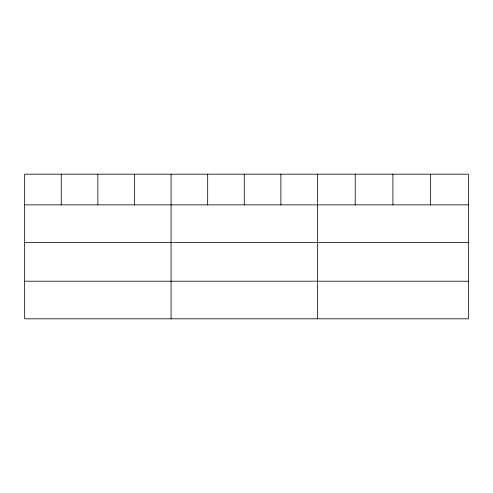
<?xml version="1.0" encoding="UTF-8"?>
<svg xmlns="http://www.w3.org/2000/svg" width="493" height="493" viewBox="0 0 493 493"><rect width="100%" height="100%" fill="white"/><g stroke="black" fill="none" stroke-linecap="round" stroke-linejoin="round"><path stroke-width="0.74" d="M468.35 242.47L468.35 174.183L24.65 174.183L24.65 318.817L468.35 318.817L468.35 242.47L24.65 242.47M24.65 204.866L468.35 204.866M24.65 281.213L468.35 281.213M430.635 174.183L430.635 204.866M392.921 174.183L392.921 204.866M355.206 174.183L355.206 204.866M317.492 174.183L317.492 318.817M280.887 174.183L280.887 204.866M244.281 174.183L244.281 204.866M207.676 174.183L207.676 204.866M171.071 174.183L171.071 318.817M134.466 174.183L134.466 204.866M97.861 174.183L97.861 204.866M61.255 174.183L61.255 204.866"/></g></svg>
